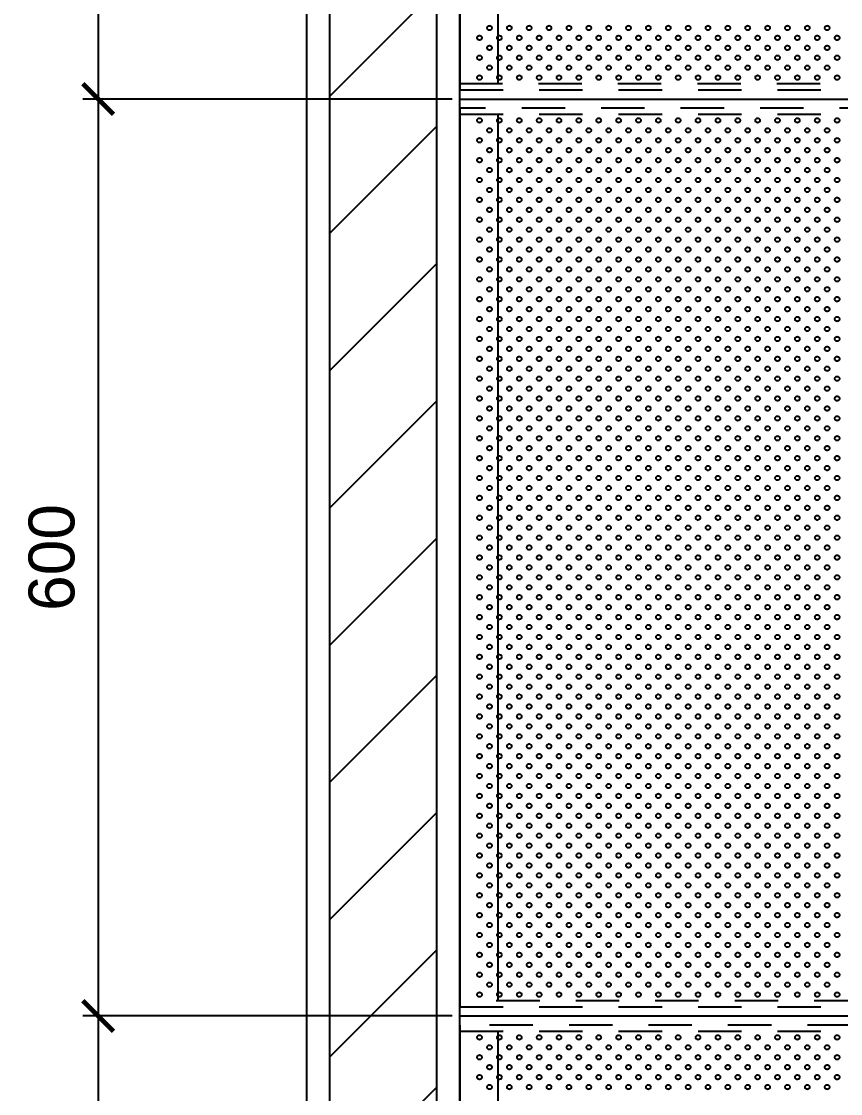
# Model space of a CAD drawing. Header units: millimetres. Extents: x 28487 to 58856, y 2691 to 22893.
# Drawn here: x 28487 to 29023, y 5399 to 6100 of the extents above; entities that cross this region are included whole.
import ezdxf
from ezdxf.xclip import XClip

# ---------------------------------------------------------------- set-up
doc = ezdxf.new("R2010")
doc.units = ezdxf.units.MM
doc.header["$XCLIPFRAME"] = 0
doc.linetypes.add('TA_HL_008.00000', pattern=[52, 28.4, -23.6])
for name, color, linetype in [('0-LOCK', 251, 'Continuous'), ('000 - EX D I M', 251, 'Continuous'), ('000 - H A T C H', 9, 'Continuous'), ('000_CLIP-IN_ACESSORIES_DEFPOINT_', 250, 'Continuous'), ('000_CLIP-IN_ACESSORIES_MAIN_COLOR_1', 3, 'Continuous'), ('000_CLIP-IN_ACESSORIES_SUB_COLOR_1', 1, 'Continuous'), ('000_CLIP-IN_ACESSORIES_WIPEOUT_', 250, 'Continuous'), ('000_CLIP-IN_PANEL_MAIN_COLOR_1', 3, 'Continuous'), ('000_CLIP-IN_PANEL_SUB_COLOR_2', 1, 'Continuous'), ('000_CLIP-IN_PANEL_WIPEOUT_', 250, 'Continuous')]:
    doc.layers.add(name, color=color, linetype=linetype)
doc.styles.add('Arial', font='arial.ttf')
doc.dimstyles.new('DIM 50 E-E', dxfattribs={"dimscale": 50, "dimtxt": 3, "dimasz": 2, "dimexe": 2, "dimexo": 2.5, "dimgap": 1.5, "dimtad": 1, "dimdec": 0, "dimzin": 0, "dimdsep": 46, "dimtxsty": 'Arial', "dimblk": 'ARCHTICK', "dimcen": 2, "dimclrd": 1, "dimclre": 1, "dimclrt": 3, "dimaunit": 1, "dimadec": 6, "dimazin": 0, "dimtfac": 1, "dimtdec": 0, "dimtix": 1, "dimtofl": 0, "dimtmove": 2, "dimatfit": 3, "dimfxl": 1, "dimtolj": 1, "dimtzin": 0, "dimlwd": -1, "dimlwe": -1, "dimarcsym": 0})

# ---------------------------------------------------------------- blocks, each defined once
blk = doc.blocks.new('C-2-PP00-AR-2350-01-B_20251110-161349_EX_PLAN_WALL')
h = blk.add_hatch()
h.set_pattern_fill('ANSI31', color=251, scale=20, style=0)
h.set_pattern_definition([(45, (344539.79, -412772.706), (-44.9012806, 44.9012806), [])])
h.paths.add_polyline_path([(14.9, -1900), (84.9, -1900), (84.9, -100), (14.9, -100)])
h.paths.add_polyline_path([(99.9, -1915), (99.9, -1985), (3099.9, -1985), (3099.9, -1915)])
h.paths.add_polyline_path([(3184.9, -100), (3114.9, -100), (3114.9, -1900), (3184.9, -1900)])
at = {"color": 2}
for p, q in [((-0.1, -1999.9), (-0.1, -0.1)), ((99.9, -1900), (99.9, -100))]:
    blk.add_line(p, q, dxfattribs=at)
at = {"color": 1}
for p, q in [((14.9, -1900), (14.9, -100)), ((84.9, -1900), (84.9, -100))]:
    blk.add_line(p, q, dxfattribs=at)
blk = doc.blocks.new('_ArchTick')
at = {"color": 0, "linetype": 'ByBlock', "const_width": 0.15}
blk.add_lwpolyline([(-0.5, -0.5), (0.5, 0.5)], dxfattribs=at)
blk = doc.blocks.new('*D78')
at = {"layer": '000 - EX D I M', "color": 1, "transparency": 16777216}
for p, q in [((94.9, -400), (-146.7, -400)), ((-136.7, -400), (-136.7, -1000)), ((94.9, -1000), (-146.7, -1000))]:
    blk.add_line(p, q, dxfattribs=at)
at = {"layer": 'Defpoints', "color": 0, "transparency": 16777216}
for p in [(99.9, -400), (-136.7, -1000), (99.9, -1000)]:
    blk.add_point(p, dxfattribs=at)
at = {"layer": '000 - EX D I M', "color": 1, "transparency": 16777216, "xscale": 20, "yscale": 20, "zscale": 20}
for p, rotation in [((-136.7, -400), 90), ((-136.7, -1000), 270)]:
    blk.add_blockref('_ArchTick', p, dxfattribs=dict(at, rotation=rotation))
at = {"layer": '000 - EX D I M', "color": 3, "transparency": 16777216, "insert": (-167.02, -700), "char_height": 30, "attachment_point": 5, "rotation": 90, "style": 'Arial'}
blk.add_mtext('\\A1;600', dxfattribs=at)
blk = doc.blocks.new('*D79')
at = {"layer": '000 - EX D I M', "color": 1, "transparency": 16777216}
for p, q in [((94.9, -1000), (-146.7, -1000)), ((-136.7, -1000), (-136.7, -1600)), ((94.9, -1600), (-146.7, -1600))]:
    blk.add_line(p, q, dxfattribs=at)
at = {"layer": 'Defpoints', "color": 0, "transparency": 16777216}
for p in [(99.9, -1000), (-136.7, -1600), (99.9, -1600)]:
    blk.add_point(p, dxfattribs=at)
at = {"layer": '000 - EX D I M', "color": 1, "transparency": 16777216, "xscale": 20, "yscale": 20, "zscale": 20}
for p, rotation in [((-136.7, -1000), 90), ((-136.7, -1600), 270)]:
    blk.add_blockref('_ArchTick', p, dxfattribs=dict(at, rotation=rotation))
at = {"layer": '000 - EX D I M', "color": 3, "transparency": 16777216, "insert": (-167.02, -1300), "char_height": 30, "attachment_point": 5, "rotation": 90, "style": 'Arial'}
blk.add_mtext('\\A1;600', dxfattribs=at)
blk = doc.blocks.new('*D80')
at = {"layer": '000 - EX D I M', "color": 1, "transparency": 16777216}
for p, q in [((94.9, -1600), (-146.7, -1600)), ((-136.7, -1600), (-136.7, -1900)), ((94.9, -1900), (-146.7, -1900))]:
    blk.add_line(p, q, dxfattribs=at)
at = {"layer": 'Defpoints', "color": 0, "transparency": 16777216}
for p in [(99.9, -1600), (-136.7, -1900), (99.9, -1900)]:
    blk.add_point(p, dxfattribs=at)
at = {"layer": '000 - EX D I M', "color": 1, "transparency": 16777216, "xscale": 20, "yscale": 20, "zscale": 20}
for p, rotation in [((-136.7, -1600), 90), ((-136.7, -1900), 270)]:
    blk.add_blockref('_ArchTick', p, dxfattribs=dict(at, rotation=rotation))
at = {"layer": '000 - EX D I M', "color": 3, "transparency": 16777216, "insert": (-167.22, -1750), "char_height": 30, "attachment_point": 5, "rotation": 90, "style": 'Arial'}
blk.add_mtext('\\A1;VARIES', dxfattribs=at)
blk = doc.blocks.new('*U157')
blk.add_wipeout([(-300, -300), (300, -300), (300, 300), (-300, 300)]).dxf.layer = '000_CLIP-IN_PANEL_WIPEOUT_'
at = {"layer": '000_CLIP-IN_ACESSORIES_SUB_COLOR_1'}
blk.add_lwpolyline([(-297, -297), (297, -297), (297, 297), (-297, 297)], close=True, dxfattribs=at)
at = {"layer": '000_CLIP-IN_PANEL_MAIN_COLOR_1'}
blk.add_lwpolyline([(-300, -300), (300, -300), (300, 300), (-300, 300)], close=True, dxfattribs=at)
blk = doc.blocks.new('TYP.CLIP-IN_20251110-163539_FOR_PPLINE_C02')
for p in [(-1500, 300), (-1500, -900)]:
    blk.add_blockref('*U157', p)
at = {"layer": '000_CLIP-IN_PANEL_SUB_COLOR_2'}
for centre in [(-1480.5, 46.5), (-1467.5, 46.5), (-1454.5, 46.5), (-1441.5, 46.5), (-1428.5, 46.5), (-1415.5, 46.5), (-1402.5, 46.5), (-1389.5, 46.5), (-1376.5, 46.5), (-1363.5, 46.5), (-1350.5, 46.5), (-1337.5, 46.5), (-1324.5, 46.5), (-1311.5, 46.5), (-1298.5, 46.5), (-1285.5, 46.5), (-1272.5, 46.5), (-1259.5, 46.5), (-1487, 40), (-1474, 40), (-1461, 40), (-1448, 40), (-1435, 40), (-1422, 40), (-1409, 40), (-1396, 40), (-1383, 40), (-1370, 40), (-1357, 40), (-1344, 40), (-1331, 40), (-1318, 40), (-1305, 40), (-1292, 40), (-1279, 40), (-1266, 40), (-1253, 40), (-1487, 27), (-1480.5, 33.5), (-1474, 27), (-1467.5, 33.5), (-1461, 27), (-1454.5, 33.5), (-1448, 27), (-1441.5, 33.5), (-1435, 27), (-1428.5, 33.5), (-1422, 27), (-1415.5, 33.5), (-1409, 27), (-1402.5, 33.5), (-1396, 27), (-1389.5, 33.5), (-1383, 27), (-1376.5, 33.5), (-1370, 27), (-1363.5, 33.5), (-1357, 27), (-1350.5, 33.5), (-1344, 27), (-1337.5, 33.5), (-1331, 27), (-1324.5, 33.5), (-1318, 27), (-1311.5, 33.5), (-1305, 27), (-1298.5, 33.5), (-1292, 27), (-1285.5, 33.5), (-1279, 27), (-1272.5, 33.5), (-1266, 27), (-1259.5, 33.5), (-1253, 27), (-1480.5, 20.5), (-1467.5, 20.5), (-1454.5, 20.5), (-1441.5, 20.5), (-1428.5, 20.5), (-1415.5, 20.5), (-1402.5, 20.5), (-1389.5, 20.5), (-1376.5, 20.5), (-1363.5, 20.5), (-1350.5, 20.5), (-1337.5, 20.5), (-1324.5, 20.5), (-1311.5, 20.5), (-1298.5, 20.5), (-1285.5, 20.5), (-1272.5, 20.5), (-1259.5, 20.5), (-1487, 14), (-1474, 14), (-1461, 14), (-1448, 14), (-1435, 14), (-1422, 14), (-1409, 14), (-1396, 14), (-1383, 14), (-1370, 14), (-1357, 14), (-1344, 14), (-1331, 14), (-1318, 14), (-1305, 14), (-1292, 14), (-1279, 14), (-1266, 14), (-1253, 14), (-1487, -614), (-1474, -614), (-1461, -614), (-1448, -614), (-1435, -614), (-1422, -614), (-1409, -614), (-1396, -614), (-1383, -614), (-1370, -614), (-1357, -614), (-1344, -614), (-1331, -614), (-1318, -614), (-1305, -614), (-1292, -614), (-1279, -614), (-1266, -614), (-1253, -614), (-1480.5, -620.5), (-1467.5, -620.5), (-1454.5, -620.5), (-1441.5, -620.5), (-1428.5, -620.5), (-1415.5, -620.5), (-1402.5, -620.5), (-1389.5, -620.5), (-1376.5, -620.5), (-1363.5, -620.5), (-1350.5, -620.5), (-1337.5, -620.5), (-1324.5, -620.5), (-1311.5, -620.5), (-1298.5, -620.5), (-1285.5, -620.5), (-1272.5, -620.5), (-1259.5, -620.5), (-1487, -627), (-1474, -627), (-1461, -627), (-1448, -627), (-1435, -627), (-1422, -627), (-1409, -627), (-1396, -627), (-1383, -627), (-1370, -627), (-1357, -627), (-1344, -627), (-1331, -627), (-1318, -627), (-1305, -627), (-1292, -627), (-1279, -627), (-1266, -627), (-1253, -627), (-1480.5, -633.5), (-1467.5, -633.5), (-1454.5, -633.5), (-1441.5, -633.5), (-1428.5, -633.5), (-1415.5, -633.5), (-1402.5, -633.5), (-1389.5, -633.5), (-1376.5, -633.5), (-1363.5, -633.5), (-1350.5, -633.5), (-1337.5, -633.5), (-1324.5, -633.5), (-1311.5, -633.5), (-1298.5, -633.5), (-1285.5, -633.5), (-1272.5, -633.5), (-1259.5, -633.5), (-1487, -640), (-1480.5, -646.5), (-1474, -640), (-1467.5, -646.5), (-1461, -640), (-1454.5, -646.5), (-1448, -640), (-1441.5, -646.5), (-1435, -640), (-1428.5, -646.5), (-1422, -640), (-1415.5, -646.5), (-1409, -640), (-1402.5, -646.5), (-1396, -640), (-1389.5, -646.5), (-1383, -640), (-1376.5, -646.5), (-1370, -640), (-1363.5, -646.5), (-1357, -640), (-1350.5, -646.5), (-1344, -640), (-1337.5, -646.5), (-1331, -640), (-1324.5, -646.5), (-1318, -640), (-1311.5, -646.5), (-1305, -640), (-1298.5, -646.5), (-1292, -640), (-1285.5, -646.5), (-1279, -640), (-1272.5, -646.5), (-1266, -640), (-1259.5, -646.5), (-1253, -640)]:
    blk.add_circle(centre, 1.5, dxfattribs=at)
blk.add_blockref('*U157', (-1500, -300))
at = {"color": 1}
blk.add_lwpolyline([(-1500, -900), (1500, -900), (1500, 900), (-1500, 900)], close=True, dxfattribs=at)
at = {"layer": '000_CLIP-IN_PANEL_SUB_COLOR_2'}
for centre in [(-1487, -14), (-1474, -14), (-1461, -14), (-1448, -14), (-1435, -14), (-1422, -14), (-1409, -14), (-1396, -14), (-1383, -14), (-1370, -14), (-1357, -14), (-1344, -14), (-1331, -14), (-1318, -14), (-1305, -14), (-1292, -14), (-1279, -14), (-1266, -14), (-1253, -14), (-1480.5, -20.5), (-1467.5, -20.5), (-1454.5, -20.5), (-1441.5, -20.5), (-1428.5, -20.5), (-1415.5, -20.5), (-1402.5, -20.5), (-1389.5, -20.5), (-1376.5, -20.5), (-1363.5, -20.5), (-1350.5, -20.5), (-1337.5, -20.5), (-1324.5, -20.5), (-1311.5, -20.5), (-1298.5, -20.5), (-1285.5, -20.5), (-1272.5, -20.5), (-1259.5, -20.5), (-1487, -27), (-1474, -27), (-1461, -27), (-1448, -27), (-1435, -27), (-1422, -27), (-1409, -27), (-1396, -27), (-1383, -27), (-1370, -27), (-1357, -27), (-1344, -27), (-1331, -27), (-1318, -27), (-1305, -27), (-1292, -27), (-1279, -27), (-1266, -27), (-1253, -27), (-1480.5, -33.5), (-1467.5, -33.5), (-1454.5, -33.5), (-1441.5, -33.5), (-1428.5, -33.5), (-1415.5, -33.5), (-1402.5, -33.5), (-1389.5, -33.5), (-1376.5, -33.5), (-1363.5, -33.5), (-1350.5, -33.5), (-1337.5, -33.5), (-1324.5, -33.5), (-1311.5, -33.5), (-1298.5, -33.5), (-1285.5, -33.5), (-1272.5, -33.5), (-1259.5, -33.5), (-1487, -40), (-1474, -40), (-1461, -40), (-1448, -40), (-1435, -40), (-1422, -40), (-1409, -40), (-1396, -40), (-1383, -40), (-1370, -40), (-1357, -40), (-1344, -40), (-1331, -40), (-1318, -40), (-1305, -40), (-1292, -40), (-1279, -40), (-1266, -40), (-1253, -40), (-1480.5, -46.5), (-1467.5, -46.5), (-1454.5, -46.5), (-1441.5, -46.5), (-1428.5, -46.5), (-1415.5, -46.5), (-1402.5, -46.5), (-1389.5, -46.5), (-1376.5, -46.5), (-1363.5, -46.5), (-1350.5, -46.5), (-1337.5, -46.5), (-1324.5, -46.5), (-1311.5, -46.5), (-1298.5, -46.5), (-1285.5, -46.5), (-1272.5, -46.5), (-1259.5, -46.5), (-1487, -53), (-1474, -53), (-1461, -53), (-1448, -53), (-1435, -53), (-1422, -53), (-1409, -53), (-1396, -53), (-1383, -53), (-1370, -53), (-1357, -53), (-1344, -53), (-1331, -53), (-1318, -53), (-1305, -53), (-1292, -53), (-1279, -53), (-1266, -53), (-1253, -53), (-1480.5, -59.5), (-1467.5, -59.5), (-1454.5, -59.5), (-1441.5, -59.5), (-1428.5, -59.5), (-1415.5, -59.5), (-1402.5, -59.5), (-1389.5, -59.5), (-1376.5, -59.5), (-1363.5, -59.5), (-1350.5, -59.5), (-1337.5, -59.5), (-1324.5, -59.5), (-1311.5, -59.5), (-1298.5, -59.5), (-1285.5, -59.5), (-1272.5, -59.5), (-1259.5, -59.5), (-1487, -66), (-1474, -66), (-1461, -66), (-1448, -66), (-1435, -66), (-1422, -66), (-1409, -66), (-1396, -66), (-1383, -66), (-1370, -66), (-1357, -66), (-1344, -66), (-1331, -66), (-1318, -66), (-1305, -66), (-1292, -66), (-1279, -66), (-1266, -66), (-1253, -66), (-1480.5, -72.5), (-1467.5, -72.5), (-1454.5, -72.5), (-1441.5, -72.5), (-1428.5, -72.5), (-1415.5, -72.5), (-1402.5, -72.5), (-1389.5, -72.5), (-1376.5, -72.5), (-1363.5, -72.5), (-1350.5, -72.5), (-1337.5, -72.5), (-1324.5, -72.5), (-1311.5, -72.5), (-1298.5, -72.5), (-1285.5, -72.5), (-1272.5, -72.5), (-1259.5, -72.5), (-1487, -79), (-1480.5, -85.5), (-1474, -79), (-1467.5, -85.5), (-1461, -79), (-1454.5, -85.5), (-1448, -79), (-1441.5, -85.5), (-1435, -79), (-1428.5, -85.5), (-1422, -79), (-1415.5, -85.5), (-1409, -79), (-1402.5, -85.5), (-1396, -79), (-1389.5, -85.5), (-1383, -79), (-1376.5, -85.5), (-1370, -79), (-1363.5, -85.5), (-1357, -79), (-1350.5, -85.5), (-1344, -79), (-1337.5, -85.5), (-1331, -79), (-1324.5, -85.5), (-1318, -79), (-1311.5, -85.5), (-1305, -79), (-1298.5, -85.5), (-1292, -79), (-1285.5, -85.5), (-1279, -79), (-1272.5, -85.5), (-1266, -79), (-1259.5, -85.5), (-1253, -79), (-1487, -92), (-1474, -92), (-1461, -92), (-1448, -92), (-1435, -92), (-1422, -92), (-1409, -92), (-1396, -92), (-1383, -92), (-1370, -92), (-1357, -92), (-1344, -92), (-1331, -92), (-1318, -92), (-1305, -92), (-1292, -92), (-1279, -92), (-1266, -92), (-1253, -92), (-1480.5, -98.5), (-1467.5, -98.5), (-1454.5, -98.5), (-1441.5, -98.5), (-1428.5, -98.5), (-1415.5, -98.5), (-1402.5, -98.5), (-1389.5, -98.5), (-1376.5, -98.5), (-1363.5, -98.5), (-1350.5, -98.5), (-1337.5, -98.5), (-1324.5, -98.5), (-1311.5, -98.5), (-1298.5, -98.5), (-1285.5, -98.5), (-1272.5, -98.5), (-1259.5, -98.5), (-1487, -105), (-1474, -105), (-1461, -105), (-1448, -105), (-1435, -105), (-1422, -105), (-1409, -105), (-1396, -105), (-1383, -105), (-1370, -105), (-1357, -105), (-1344, -105), (-1331, -105), (-1318, -105), (-1305, -105), (-1292, -105), (-1279, -105), (-1266, -105), (-1253, -105), (-1480.5, -111.5), (-1467.5, -111.5), (-1454.5, -111.5), (-1441.5, -111.5), (-1428.5, -111.5), (-1415.5, -111.5), (-1402.5, -111.5), (-1389.5, -111.5), (-1376.5, -111.5), (-1363.5, -111.5), (-1350.5, -111.5), (-1337.5, -111.5), (-1324.5, -111.5), (-1311.5, -111.5), (-1298.5, -111.5), (-1285.5, -111.5), (-1272.5, -111.5), (-1259.5, -111.5), (-1487, -118), (-1474, -118), (-1461, -118), (-1448, -118), (-1435, -118), (-1422, -118), (-1409, -118), (-1396, -118), (-1383, -118), (-1370, -118), (-1357, -118), (-1344, -118), (-1331, -118), (-1318, -118), (-1305, -118), (-1292, -118), (-1279, -118), (-1266, -118), (-1253, -118), (-1480.5, -124.5), (-1467.5, -124.5), (-1454.5, -124.5), (-1441.5, -124.5), (-1428.5, -124.5), (-1415.5, -124.5), (-1402.5, -124.5), (-1389.5, -124.5), (-1376.5, -124.5), (-1363.5, -124.5), (-1350.5, -124.5), (-1337.5, -124.5), (-1324.5, -124.5), (-1311.5, -124.5), (-1298.5, -124.5), (-1285.5, -124.5), (-1272.5, -124.5), (-1259.5, -124.5), (-1487, -131), (-1474, -131), (-1461, -131), (-1448, -131), (-1435, -131), (-1422, -131), (-1409, -131), (-1396, -131), (-1383, -131), (-1370, -131), (-1357, -131), (-1344, -131), (-1331, -131), (-1318, -131), (-1305, -131), (-1292, -131), (-1279, -131), (-1266, -131), (-1253, -131), (-1480.5, -137.5), (-1467.5, -137.5), (-1454.5, -137.5), (-1441.5, -137.5), (-1428.5, -137.5), (-1415.5, -137.5), (-1402.5, -137.5), (-1389.5, -137.5), (-1376.5, -137.5), (-1363.5, -137.5), (-1350.5, -137.5), (-1337.5, -137.5), (-1324.5, -137.5), (-1311.5, -137.5), (-1298.5, -137.5), (-1285.5, -137.5), (-1272.5, -137.5), (-1259.5, -137.5), (-1487, -144), (-1474, -144), (-1461, -144), (-1448, -144), (-1435, -144), (-1422, -144), (-1409, -144), (-1396, -144), (-1383, -144), (-1370, -144), (-1357, -144), (-1344, -144), (-1331, -144), (-1318, -144), (-1305, -144), (-1292, -144), (-1279, -144), (-1266, -144), (-1253, -144), (-1480.5, -150.5), (-1467.5, -150.5), (-1454.5, -150.5), (-1441.5, -150.5), (-1428.5, -150.5), (-1415.5, -150.5), (-1402.5, -150.5), (-1389.5, -150.5), (-1376.5, -150.5), (-1363.5, -150.5), (-1350.5, -150.5), (-1337.5, -150.5), (-1324.5, -150.5), (-1311.5, -150.5), (-1298.5, -150.5), (-1285.5, -150.5), (-1272.5, -150.5), (-1259.5, -150.5), (-1487, -157), (-1474, -157), (-1461, -157), (-1448, -157), (-1435, -157), (-1422, -157), (-1409, -157), (-1396, -157), (-1383, -157), (-1370, -157), (-1357, -157), (-1344, -157), (-1331, -157), (-1318, -157), (-1305, -157), (-1292, -157), (-1279, -157), (-1266, -157), (-1253, -157), (-1480.5, -163.5), (-1467.5, -163.5), (-1454.5, -163.5), (-1441.5, -163.5), (-1428.5, -163.5), (-1415.5, -163.5), (-1402.5, -163.5), (-1389.5, -163.5), (-1376.5, -163.5), (-1363.5, -163.5), (-1350.5, -163.5), (-1337.5, -163.5), (-1324.5, -163.5), (-1311.5, -163.5), (-1298.5, -163.5), (-1285.5, -163.5), (-1272.5, -163.5), (-1259.5, -163.5), (-1487, -170), (-1480.5, -176.5), (-1474, -170), (-1467.5, -176.5), (-1461, -170), (-1454.5, -176.5), (-1448, -170), (-1441.5, -176.5), (-1435, -170), (-1428.5, -176.5), (-1422, -170), (-1415.5, -176.5), (-1409, -170), (-1402.5, -176.5), (-1396, -170), (-1389.5, -176.5), (-1383, -170), (-1376.5, -176.5), (-1370, -170), (-1363.5, -176.5), (-1357, -170), (-1350.5, -176.5), (-1344, -170), (-1337.5, -176.5), (-1331, -170), (-1324.5, -176.5), (-1318, -170), (-1311.5, -176.5), (-1305, -170), (-1298.5, -176.5), (-1292, -170), (-1285.5, -176.5), (-1279, -170), (-1272.5, -176.5), (-1266, -170), (-1259.5, -176.5), (-1253, -170), (-1487, -183), (-1474, -183), (-1461, -183), (-1448, -183), (-1435, -183), (-1422, -183), (-1409, -183), (-1396, -183), (-1383, -183), (-1370, -183), (-1357, -183), (-1344, -183), (-1331, -183), (-1318, -183), (-1305, -183), (-1292, -183), (-1279, -183), (-1266, -183), (-1253, -183), (-1480.5, -189.5), (-1467.5, -189.5), (-1454.5, -189.5), (-1441.5, -189.5), (-1428.5, -189.5), (-1415.5, -189.5), (-1402.5, -189.5), (-1389.5, -189.5), (-1376.5, -189.5), (-1363.5, -189.5), (-1350.5, -189.5), (-1337.5, -189.5), (-1324.5, -189.5), (-1311.5, -189.5), (-1298.5, -189.5), (-1285.5, -189.5), (-1272.5, -189.5), (-1259.5, -189.5), (-1487, -196), (-1474, -196), (-1461, -196), (-1448, -196), (-1435, -196), (-1422, -196), (-1409, -196), (-1396, -196), (-1383, -196), (-1370, -196), (-1357, -196), (-1344, -196), (-1331, -196), (-1318, -196), (-1305, -196), (-1292, -196), (-1279, -196), (-1266, -196), (-1253, -196), (-1480.5, -202.5), (-1467.5, -202.5), (-1454.5, -202.5), (-1441.5, -202.5), (-1428.5, -202.5), (-1415.5, -202.5), (-1402.5, -202.5), (-1389.5, -202.5), (-1376.5, -202.5), (-1363.5, -202.5), (-1350.5, -202.5), (-1337.5, -202.5), (-1324.5, -202.5), (-1311.5, -202.5), (-1298.5, -202.5), (-1285.5, -202.5), (-1272.5, -202.5), (-1259.5, -202.5), (-1487, -209), (-1474, -209), (-1461, -209), (-1448, -209), (-1435, -209), (-1422, -209), (-1409, -209), (-1396, -209), (-1383, -209), (-1370, -209), (-1357, -209), (-1344, -209), (-1331, -209), (-1318, -209), (-1305, -209), (-1292, -209), (-1279, -209), (-1266, -209), (-1253, -209), (-1480.5, -215.5), (-1467.5, -215.5), (-1454.5, -215.5), (-1441.5, -215.5), (-1428.5, -215.5), (-1415.5, -215.5), (-1402.5, -215.5), (-1389.5, -215.5), (-1376.5, -215.5), (-1363.5, -215.5), (-1350.5, -215.5), (-1337.5, -215.5), (-1324.5, -215.5), (-1311.5, -215.5), (-1298.5, -215.5), (-1285.5, -215.5), (-1272.5, -215.5), (-1259.5, -215.5), (-1487, -222), (-1474, -222), (-1461, -222), (-1448, -222), (-1435, -222), (-1422, -222), (-1409, -222), (-1396, -222), (-1383, -222), (-1370, -222), (-1357, -222), (-1344, -222), (-1331, -222), (-1318, -222), (-1305, -222), (-1292, -222), (-1279, -222), (-1266, -222), (-1253, -222), (-1480.5, -228.5), (-1467.5, -228.5), (-1454.5, -228.5), (-1441.5, -228.5), (-1428.5, -228.5), (-1415.5, -228.5), (-1402.5, -228.5), (-1389.5, -228.5), (-1376.5, -228.5), (-1363.5, -228.5), (-1350.5, -228.5), (-1337.5, -228.5), (-1324.5, -228.5), (-1311.5, -228.5), (-1298.5, -228.5), (-1285.5, -228.5), (-1272.5, -228.5), (-1259.5, -228.5), (-1487, -235), (-1474, -235), (-1461, -235), (-1448, -235), (-1435, -235), (-1422, -235), (-1409, -235), (-1396, -235), (-1383, -235), (-1370, -235), (-1357, -235), (-1344, -235), (-1331, -235), (-1318, -235), (-1305, -235), (-1292, -235), (-1279, -235), (-1266, -235), (-1253, -235), (-1480.5, -241.5), (-1467.5, -241.5), (-1454.5, -241.5), (-1441.5, -241.5), (-1428.5, -241.5), (-1415.5, -241.5), (-1402.5, -241.5), (-1389.5, -241.5), (-1376.5, -241.5), (-1363.5, -241.5), (-1350.5, -241.5), (-1337.5, -241.5), (-1324.5, -241.5), (-1311.5, -241.5), (-1298.5, -241.5), (-1285.5, -241.5), (-1272.5, -241.5), (-1259.5, -241.5), (-1487, -248), (-1474, -248), (-1461, -248), (-1448, -248), (-1435, -248), (-1422, -248), (-1409, -248), (-1396, -248), (-1383, -248), (-1370, -248), (-1357, -248), (-1344, -248), (-1331, -248), (-1318, -248), (-1305, -248), (-1292, -248), (-1279, -248), (-1266, -248), (-1253, -248), (-1487, -261), (-1480.5, -254.5), (-1474, -261), (-1467.5, -254.5), (-1461, -261), (-1454.5, -254.5), (-1448, -261), (-1441.5, -254.5), (-1435, -261), (-1428.5, -254.5), (-1422, -261), (-1415.5, -254.5), (-1409, -261), (-1402.5, -254.5), (-1396, -261), (-1389.5, -254.5), (-1383, -261), (-1376.5, -254.5), (-1370, -261), (-1363.5, -254.5), (-1357, -261), (-1350.5, -254.5), (-1344, -261), (-1337.5, -254.5), (-1331, -261), (-1324.5, -254.5), (-1318, -261), (-1311.5, -254.5), (-1305, -261), (-1298.5, -254.5), (-1292, -261), (-1285.5, -254.5), (-1279, -261), (-1272.5, -254.5), (-1266, -261), (-1259.5, -254.5), (-1253, -261), (-1480.5, -267.5), (-1467.5, -267.5), (-1454.5, -267.5), (-1441.5, -267.5), (-1428.5, -267.5), (-1415.5, -267.5), (-1402.5, -267.5), (-1389.5, -267.5), (-1376.5, -267.5), (-1363.5, -267.5), (-1350.5, -267.5), (-1337.5, -267.5), (-1324.5, -267.5), (-1311.5, -267.5), (-1298.5, -267.5), (-1285.5, -267.5), (-1272.5, -267.5), (-1259.5, -267.5), (-1487, -274), (-1474, -274), (-1461, -274), (-1448, -274), (-1435, -274), (-1422, -274), (-1409, -274), (-1396, -274), (-1383, -274), (-1370, -274), (-1357, -274), (-1344, -274), (-1331, -274), (-1318, -274), (-1305, -274), (-1292, -274), (-1279, -274), (-1266, -274), (-1253, -274), (-1480.5, -280.5), (-1467.5, -280.5), (-1454.5, -280.5), (-1441.5, -280.5), (-1428.5, -280.5), (-1415.5, -280.5), (-1402.5, -280.5), (-1389.5, -280.5), (-1376.5, -280.5), (-1363.5, -280.5), (-1350.5, -280.5), (-1337.5, -280.5), (-1324.5, -280.5), (-1311.5, -280.5), (-1298.5, -280.5), (-1285.5, -280.5), (-1272.5, -280.5), (-1259.5, -280.5), (-1487, -287), (-1474, -287), (-1461, -287), (-1448, -287), (-1435, -287), (-1422, -287), (-1409, -287), (-1396, -287), (-1383, -287), (-1370, -287), (-1357, -287), (-1344, -287), (-1331, -287), (-1318, -287), (-1305, -287), (-1292, -287), (-1279, -287), (-1266, -287), (-1253, -287), (-1480.5, -293.5), (-1467.5, -293.5), (-1454.5, -293.5), (-1441.5, -293.5), (-1428.5, -293.5), (-1415.5, -293.5), (-1402.5, -293.5), (-1389.5, -293.5), (-1376.5, -293.5), (-1363.5, -293.5), (-1350.5, -293.5), (-1337.5, -293.5), (-1324.5, -293.5), (-1311.5, -293.5), (-1298.5, -293.5), (-1285.5, -293.5), (-1272.5, -293.5), (-1259.5, -293.5), (-1487, -300), (-1474, -300), (-1461, -300), (-1448, -300), (-1435, -300), (-1422, -300), (-1409, -300), (-1396, -300), (-1383, -300), (-1370, -300), (-1357, -300), (-1344, -300), (-1331, -300), (-1318, -300), (-1305, -300), (-1292, -300), (-1279, -300), (-1266, -300), (-1253, -300), (-1480.5, -306.5), (-1467.5, -306.5), (-1454.5, -306.5), (-1441.5, -306.5), (-1428.5, -306.5), (-1415.5, -306.5), (-1402.5, -306.5), (-1389.5, -306.5), (-1376.5, -306.5), (-1363.5, -306.5), (-1350.5, -306.5), (-1337.5, -306.5), (-1324.5, -306.5), (-1311.5, -306.5), (-1298.5, -306.5), (-1285.5, -306.5), (-1272.5, -306.5), (-1259.5, -306.5), (-1487, -313), (-1474, -313), (-1461, -313), (-1448, -313), (-1435, -313), (-1422, -313), (-1409, -313), (-1396, -313), (-1383, -313), (-1370, -313), (-1357, -313), (-1344, -313), (-1331, -313), (-1318, -313), (-1305, -313), (-1292, -313), (-1279, -313), (-1266, -313), (-1253, -313), (-1480.5, -319.5), (-1467.5, -319.5), (-1454.5, -319.5), (-1441.5, -319.5), (-1428.5, -319.5), (-1415.5, -319.5), (-1402.5, -319.5), (-1389.5, -319.5), (-1376.5, -319.5), (-1363.5, -319.5), (-1350.5, -319.5), (-1337.5, -319.5), (-1324.5, -319.5), (-1311.5, -319.5), (-1298.5, -319.5), (-1285.5, -319.5), (-1272.5, -319.5), (-1259.5, -319.5), (-1487, -326), (-1474, -326), (-1461, -326), (-1448, -326), (-1435, -326), (-1422, -326), (-1409, -326), (-1396, -326), (-1383, -326), (-1370, -326), (-1357, -326), (-1344, -326), (-1331, -326), (-1318, -326), (-1305, -326), (-1292, -326), (-1279, -326), (-1266, -326), (-1253, -326), (-1480.5, -332.5), (-1467.5, -332.5), (-1454.5, -332.5), (-1441.5, -332.5), (-1428.5, -332.5), (-1415.5, -332.5), (-1402.5, -332.5), (-1389.5, -332.5), (-1376.5, -332.5), (-1363.5, -332.5), (-1350.5, -332.5), (-1337.5, -332.5), (-1324.5, -332.5), (-1311.5, -332.5), (-1298.5, -332.5), (-1285.5, -332.5), (-1272.5, -332.5), (-1259.5, -332.5), (-1487, -339), (-1474, -339), (-1461, -339), (-1448, -339), (-1435, -339), (-1422, -339), (-1409, -339), (-1396, -339), (-1383, -339), (-1370, -339), (-1357, -339), (-1344, -339), (-1331, -339), (-1318, -339), (-1305, -339), (-1292, -339), (-1279, -339), (-1266, -339), (-1253, -339), (-1487, -352), (-1480.5, -345.5), (-1474, -352), (-1467.5, -345.5), (-1461, -352), (-1454.5, -345.5), (-1448, -352), (-1441.5, -345.5), (-1435, -352), (-1428.5, -345.5), (-1422, -352), (-1415.5, -345.5), (-1409, -352), (-1402.5, -345.5), (-1396, -352), (-1389.5, -345.5), (-1383, -352), (-1376.5, -345.5), (-1370, -352), (-1363.5, -345.5), (-1357, -352), (-1350.5, -345.5), (-1344, -352), (-1337.5, -345.5), (-1331, -352), (-1324.5, -345.5), (-1318, -352), (-1311.5, -345.5), (-1305, -352), (-1298.5, -345.5), (-1292, -352), (-1285.5, -345.5), (-1279, -352), (-1272.5, -345.5), (-1266, -352), (-1259.5, -345.5), (-1253, -352), (-1480.5, -358.5), (-1467.5, -358.5), (-1454.5, -358.5), (-1441.5, -358.5), (-1428.5, -358.5), (-1415.5, -358.5), (-1402.5, -358.5), (-1389.5, -358.5), (-1376.5, -358.5), (-1363.5, -358.5), (-1350.5, -358.5), (-1337.5, -358.5), (-1324.5, -358.5), (-1311.5, -358.5), (-1298.5, -358.5), (-1285.5, -358.5), (-1272.5, -358.5), (-1259.5, -358.5), (-1487, -365), (-1474, -365), (-1461, -365), (-1448, -365), (-1435, -365), (-1422, -365), (-1409, -365), (-1396, -365), (-1383, -365), (-1370, -365), (-1357, -365), (-1344, -365), (-1331, -365), (-1318, -365), (-1305, -365), (-1292, -365), (-1279, -365), (-1266, -365), (-1253, -365), (-1480.5, -371.5), (-1467.5, -371.5), (-1454.5, -371.5), (-1441.5, -371.5), (-1428.5, -371.5), (-1415.5, -371.5), (-1402.5, -371.5), (-1389.5, -371.5), (-1376.5, -371.5), (-1363.5, -371.5), (-1350.5, -371.5), (-1337.5, -371.5), (-1324.5, -371.5), (-1311.5, -371.5), (-1298.5, -371.5), (-1285.5, -371.5), (-1272.5, -371.5), (-1259.5, -371.5), (-1487, -378), (-1474, -378), (-1461, -378), (-1448, -378), (-1435, -378), (-1422, -378), (-1409, -378), (-1396, -378), (-1383, -378), (-1370, -378), (-1357, -378), (-1344, -378), (-1331, -378), (-1318, -378), (-1305, -378), (-1292, -378), (-1279, -378), (-1266, -378), (-1253, -378), (-1480.5, -384.5), (-1467.5, -384.5), (-1454.5, -384.5), (-1441.5, -384.5), (-1428.5, -384.5), (-1415.5, -384.5), (-1402.5, -384.5), (-1389.5, -384.5), (-1376.5, -384.5), (-1363.5, -384.5), (-1350.5, -384.5), (-1337.5, -384.5), (-1324.5, -384.5), (-1311.5, -384.5), (-1298.5, -384.5), (-1285.5, -384.5), (-1272.5, -384.5), (-1259.5, -384.5), (-1487, -391), (-1474, -391), (-1461, -391), (-1448, -391), (-1435, -391), (-1422, -391), (-1409, -391), (-1396, -391), (-1383, -391), (-1370, -391), (-1357, -391), (-1344, -391), (-1331, -391), (-1318, -391), (-1305, -391), (-1292, -391), (-1279, -391), (-1266, -391), (-1253, -391), (-1480.5, -397.5), (-1467.5, -397.5), (-1454.5, -397.5), (-1441.5, -397.5), (-1428.5, -397.5), (-1415.5, -397.5), (-1402.5, -397.5), (-1389.5, -397.5), (-1376.5, -397.5), (-1363.5, -397.5), (-1350.5, -397.5), (-1337.5, -397.5), (-1324.5, -397.5), (-1311.5, -397.5), (-1298.5, -397.5), (-1285.5, -397.5), (-1272.5, -397.5), (-1259.5, -397.5), (-1487, -404), (-1474, -404), (-1461, -404), (-1448, -404), (-1435, -404), (-1422, -404), (-1409, -404), (-1396, -404), (-1383, -404), (-1370, -404), (-1357, -404), (-1344, -404), (-1331, -404), (-1318, -404), (-1305, -404), (-1292, -404), (-1279, -404), (-1266, -404), (-1253, -404), (-1480.5, -410.5), (-1467.5, -410.5), (-1454.5, -410.5), (-1441.5, -410.5), (-1428.5, -410.5), (-1415.5, -410.5), (-1402.5, -410.5), (-1389.5, -410.5), (-1376.5, -410.5), (-1363.5, -410.5), (-1350.5, -410.5), (-1337.5, -410.5), (-1324.5, -410.5), (-1311.5, -410.5), (-1298.5, -410.5), (-1285.5, -410.5), (-1272.5, -410.5), (-1259.5, -410.5), (-1487, -417), (-1474, -417), (-1461, -417), (-1448, -417), (-1435, -417), (-1422, -417), (-1409, -417), (-1396, -417), (-1383, -417), (-1370, -417), (-1357, -417), (-1344, -417), (-1331, -417), (-1318, -417), (-1305, -417), (-1292, -417), (-1279, -417), (-1266, -417), (-1253, -417), (-1480.5, -423.5), (-1467.5, -423.5), (-1454.5, -423.5), (-1441.5, -423.5), (-1428.5, -423.5), (-1415.5, -423.5), (-1402.5, -423.5), (-1389.5, -423.5), (-1376.5, -423.5), (-1363.5, -423.5), (-1350.5, -423.5), (-1337.5, -423.5), (-1324.5, -423.5), (-1311.5, -423.5), (-1298.5, -423.5), (-1285.5, -423.5), (-1272.5, -423.5), (-1259.5, -423.5), (-1487, -430), (-1474, -430), (-1461, -430), (-1448, -430), (-1435, -430), (-1422, -430), (-1409, -430), (-1396, -430), (-1383, -430), (-1370, -430), (-1357, -430), (-1344, -430), (-1331, -430), (-1318, -430), (-1305, -430), (-1292, -430), (-1279, -430), (-1266, -430), (-1253, -430), (-1487, -443), (-1480.5, -436.5), (-1474, -443), (-1467.5, -436.5), (-1461, -443), (-1454.5, -436.5), (-1448, -443), (-1441.5, -436.5), (-1435, -443), (-1428.5, -436.5), (-1422, -443), (-1415.5, -436.5), (-1409, -443), (-1402.5, -436.5), (-1396, -443), (-1389.5, -436.5), (-1383, -443), (-1376.5, -436.5), (-1370, -443), (-1363.5, -436.5), (-1357, -443), (-1350.5, -436.5), (-1344, -443), (-1337.5, -436.5), (-1331, -443), (-1324.5, -436.5), (-1318, -443), (-1311.5, -436.5), (-1305, -443), (-1298.5, -436.5), (-1292, -443), (-1285.5, -436.5), (-1279, -443), (-1272.5, -436.5), (-1266, -443), (-1259.5, -436.5), (-1253, -443), (-1480.5, -449.5), (-1467.5, -449.5), (-1454.5, -449.5), (-1441.5, -449.5), (-1428.5, -449.5), (-1415.5, -449.5), (-1402.5, -449.5), (-1389.5, -449.5), (-1376.5, -449.5), (-1363.5, -449.5), (-1350.5, -449.5), (-1337.5, -449.5), (-1324.5, -449.5), (-1311.5, -449.5), (-1298.5, -449.5), (-1285.5, -449.5), (-1272.5, -449.5), (-1259.5, -449.5), (-1487, -456), (-1474, -456), (-1461, -456), (-1448, -456), (-1435, -456), (-1422, -456), (-1409, -456), (-1396, -456), (-1383, -456), (-1370, -456), (-1357, -456), (-1344, -456), (-1331, -456), (-1318, -456), (-1305, -456), (-1292, -456), (-1279, -456), (-1266, -456), (-1253, -456), (-1480.5, -462.5), (-1467.5, -462.5), (-1454.5, -462.5), (-1441.5, -462.5), (-1428.5, -462.5), (-1415.5, -462.5), (-1402.5, -462.5), (-1389.5, -462.5), (-1376.5, -462.5), (-1363.5, -462.5), (-1350.5, -462.5), (-1337.5, -462.5), (-1324.5, -462.5), (-1311.5, -462.5), (-1298.5, -462.5), (-1285.5, -462.5), (-1272.5, -462.5), (-1259.5, -462.5), (-1487, -469), (-1474, -469), (-1461, -469), (-1448, -469), (-1435, -469), (-1422, -469), (-1409, -469), (-1396, -469), (-1383, -469), (-1370, -469), (-1357, -469), (-1344, -469), (-1331, -469), (-1318, -469), (-1305, -469), (-1292, -469), (-1279, -469), (-1266, -469), (-1253, -469), (-1480.5, -475.5), (-1467.5, -475.5), (-1454.5, -475.5), (-1441.5, -475.5), (-1428.5, -475.5), (-1415.5, -475.5), (-1402.5, -475.5), (-1389.5, -475.5), (-1376.5, -475.5), (-1363.5, -475.5), (-1350.5, -475.5), (-1337.5, -475.5), (-1324.5, -475.5), (-1311.5, -475.5), (-1298.5, -475.5), (-1285.5, -475.5), (-1272.5, -475.5), (-1259.5, -475.5), (-1487, -482), (-1474, -482), (-1461, -482), (-1448, -482), (-1435, -482), (-1422, -482), (-1409, -482), (-1396, -482), (-1383, -482), (-1370, -482), (-1357, -482), (-1344, -482), (-1331, -482), (-1318, -482), (-1305, -482), (-1292, -482), (-1279, -482), (-1266, -482), (-1253, -482), (-1480.5, -488.5), (-1467.5, -488.5), (-1454.5, -488.5), (-1441.5, -488.5), (-1428.5, -488.5), (-1415.5, -488.5), (-1402.5, -488.5), (-1389.5, -488.5), (-1376.5, -488.5), (-1363.5, -488.5), (-1350.5, -488.5), (-1337.5, -488.5), (-1324.5, -488.5), (-1311.5, -488.5), (-1298.5, -488.5), (-1285.5, -488.5), (-1272.5, -488.5), (-1259.5, -488.5), (-1487, -495), (-1474, -495), (-1461, -495), (-1448, -495), (-1435, -495), (-1422, -495), (-1409, -495), (-1396, -495), (-1383, -495), (-1370, -495), (-1357, -495), (-1344, -495), (-1331, -495), (-1318, -495), (-1305, -495), (-1292, -495), (-1279, -495), (-1266, -495), (-1253, -495), (-1480.5, -501.5), (-1467.5, -501.5), (-1454.5, -501.5), (-1441.5, -501.5), (-1428.5, -501.5), (-1415.5, -501.5), (-1402.5, -501.5), (-1389.5, -501.5), (-1376.5, -501.5), (-1363.5, -501.5), (-1350.5, -501.5), (-1337.5, -501.5), (-1324.5, -501.5), (-1311.5, -501.5), (-1298.5, -501.5), (-1285.5, -501.5), (-1272.5, -501.5), (-1259.5, -501.5), (-1487, -508), (-1474, -508), (-1461, -508), (-1448, -508), (-1435, -508), (-1422, -508), (-1409, -508), (-1396, -508), (-1383, -508), (-1370, -508), (-1357, -508), (-1344, -508), (-1331, -508), (-1318, -508), (-1305, -508), (-1292, -508), (-1279, -508), (-1266, -508), (-1253, -508), (-1480.5, -514.5), (-1467.5, -514.5), (-1454.5, -514.5), (-1441.5, -514.5), (-1428.5, -514.5), (-1415.5, -514.5), (-1402.5, -514.5), (-1389.5, -514.5), (-1376.5, -514.5), (-1363.5, -514.5), (-1350.5, -514.5), (-1337.5, -514.5), (-1324.5, -514.5), (-1311.5, -514.5), (-1298.5, -514.5), (-1285.5, -514.5), (-1272.5, -514.5), (-1259.5, -514.5), (-1487, -521), (-1480.5, -527.5), (-1474, -521), (-1467.5, -527.5), (-1461, -521), (-1454.5, -527.5), (-1448, -521), (-1441.5, -527.5), (-1435, -521), (-1428.5, -527.5), (-1422, -521), (-1415.5, -527.5), (-1409, -521), (-1402.5, -527.5), (-1396, -521), (-1389.5, -527.5), (-1383, -521), (-1376.5, -527.5), (-1370, -521), (-1363.5, -527.5), (-1357, -521), (-1350.5, -527.5), (-1344, -521), (-1337.5, -527.5), (-1331, -521), (-1324.5, -527.5), (-1318, -521), (-1311.5, -527.5), (-1305, -521), (-1298.5, -527.5), (-1292, -521), (-1285.5, -527.5), (-1279, -521), (-1272.5, -527.5), (-1266, -521), (-1259.5, -527.5), (-1253, -521), (-1487, -534), (-1474, -534), (-1461, -534), (-1448, -534), (-1435, -534), (-1422, -534), (-1409, -534), (-1396, -534), (-1383, -534), (-1370, -534), (-1357, -534), (-1344, -534), (-1331, -534), (-1318, -534), (-1305, -534), (-1292, -534), (-1279, -534), (-1266, -534), (-1253, -534), (-1480.5, -540.5), (-1467.5, -540.5), (-1454.5, -540.5), (-1441.5, -540.5), (-1428.5, -540.5), (-1415.5, -540.5), (-1402.5, -540.5), (-1389.5, -540.5), (-1376.5, -540.5), (-1363.5, -540.5), (-1350.5, -540.5), (-1337.5, -540.5), (-1324.5, -540.5), (-1311.5, -540.5), (-1298.5, -540.5), (-1285.5, -540.5), (-1272.5, -540.5), (-1259.5, -540.5), (-1487, -547), (-1474, -547), (-1461, -547), (-1448, -547), (-1435, -547), (-1422, -547), (-1409, -547), (-1396, -547), (-1383, -547), (-1370, -547), (-1357, -547), (-1344, -547), (-1331, -547), (-1318, -547), (-1305, -547), (-1292, -547), (-1279, -547), (-1266, -547), (-1253, -547), (-1480.5, -553.5), (-1467.5, -553.5), (-1454.5, -553.5), (-1441.5, -553.5), (-1428.5, -553.5), (-1415.5, -553.5), (-1402.5, -553.5), (-1389.5, -553.5), (-1376.5, -553.5), (-1363.5, -553.5), (-1350.5, -553.5), (-1337.5, -553.5), (-1324.5, -553.5), (-1311.5, -553.5), (-1298.5, -553.5), (-1285.5, -553.5), (-1272.5, -553.5), (-1259.5, -553.5), (-1487, -560), (-1474, -560), (-1461, -560), (-1448, -560), (-1435, -560), (-1422, -560), (-1409, -560), (-1396, -560), (-1383, -560), (-1370, -560), (-1357, -560), (-1344, -560), (-1331, -560), (-1318, -560), (-1305, -560), (-1292, -560), (-1279, -560), (-1266, -560), (-1253, -560), (-1480.5, -566.5), (-1467.5, -566.5), (-1454.5, -566.5), (-1441.5, -566.5), (-1428.5, -566.5), (-1415.5, -566.5), (-1402.5, -566.5), (-1389.5, -566.5), (-1376.5, -566.5), (-1363.5, -566.5), (-1350.5, -566.5), (-1337.5, -566.5), (-1324.5, -566.5), (-1311.5, -566.5), (-1298.5, -566.5), (-1285.5, -566.5), (-1272.5, -566.5), (-1259.5, -566.5), (-1487, -573), (-1474, -573), (-1461, -573), (-1448, -573), (-1435, -573), (-1422, -573), (-1409, -573), (-1396, -573), (-1383, -573), (-1370, -573), (-1357, -573), (-1344, -573), (-1331, -573), (-1318, -573), (-1305, -573), (-1292, -573), (-1279, -573), (-1266, -573), (-1253, -573), (-1480.5, -579.5), (-1467.5, -579.5), (-1454.5, -579.5), (-1441.5, -579.5), (-1428.5, -579.5), (-1415.5, -579.5), (-1402.5, -579.5), (-1389.5, -579.5), (-1376.5, -579.5), (-1363.5, -579.5), (-1350.5, -579.5), (-1337.5, -579.5), (-1324.5, -579.5), (-1311.5, -579.5), (-1298.5, -579.5), (-1285.5, -579.5), (-1272.5, -579.5), (-1259.5, -579.5), (-1487, -586), (-1474, -586), (-1461, -586), (-1448, -586), (-1435, -586), (-1422, -586), (-1409, -586), (-1396, -586), (-1383, -586), (-1370, -586), (-1357, -586), (-1344, -586), (-1331, -586), (-1318, -586), (-1305, -586), (-1292, -586), (-1279, -586), (-1266, -586), (-1253, -586)]:
    blk.add_circle(centre, 1.5, dxfattribs=at)
blk = doc.blocks.new('*U165')
blk.add_wipeout([(0, 0), (25.15, 25.15), (25.15, 1774.85), (0, 1800)])
at = {"layer": '000 - H A T C H'}
h = blk.add_hatch(dxfattribs=at)
h.set_pattern_fill('DOTS', color=8)
h.set_pattern_definition([(0, (-2e-12, 1710), (0.79375, 1.5875), [0, -1.5875])])
h.paths.add_polyline_path([(0, 0), (25.15, 25.15), (25.15, 1774.85), (0, 1800)])
at = {"layer": '000_CLIP-IN_ACESSORIES_SUB_COLOR_1'}
blk.add_lwpolyline([(0, 0), (25.15, 25.15), (25.15, 1774.85), (0, 1800)], close=True, dxfattribs=at)
blk = doc.blocks.new('*U121')
blk.add_wipeout([(0, 10), (0, -10), (3000, -10), (3000, 10)]).dxf.layer = '000_CLIP-IN_ACESSORIES_WIPEOUT_'
at = {"layer": '000_CLIP-IN_ACESSORIES_SUB_COLOR_1', "linetype": 'ByBlock'}
blk.add_lwpolyline([(0, 10), (0, -10), (3000, -10), (3000, 10)], close=True, dxfattribs=at)
blk.add_wipeout([(3000, 6), (3000, -6), (0, -6), (0, 6)]).dxf.layer = '000_CLIP-IN_ACESSORIES_WIPEOUT_'
at = {"layer": '000_CLIP-IN_ACESSORIES_DEFPOINT_'}
blk.add_line((0, 0), (3000, 0), dxfattribs=at)
at = {"layer": '000_CLIP-IN_ACESSORIES_MAIN_COLOR_1', "linetype": 'ByBlock'}
blk.add_lwpolyline([(3000, 6), (3000, -6), (0, -6), (0, 6)], close=True, dxfattribs=at)
blk = doc.blocks.new('TYP.CLIP-IN_20251110-164052_FRAMING_SET')
at = {"linetype": 'ByBlock'}
for p in [(0, -900), (0, -1500)]:
    blk.add_blockref('*U121', p, dxfattribs=at)
blk = doc.blocks.new('C-2-PP00-AR-2350-01-B_20251110-161513_EX_DIM')
at = {"layer": '000 - EX D I M'}
for base, p1, p2, picture, middle in [((-136.7, -1000), (99.9, -400), (99.9, -1000), '*D78', (-167.02, -700)), ((-136.7, -1600), (99.9, -1000), (99.9, -1600), '*D79', (-167.02, -1300))]:
    dim = blk.add_linear_dim(base=base, p1=p1, p2=p2, angle=90, dimstyle='DIM 50 E-E', override={"dimscale": 10, "dimexe": 1, "dimexo": 0.5}, dxfattribs=at)
    dim.commit()
    dim.dimension.update_dxf_attribs({"geometry": picture, "text_midpoint": middle})
dim = blk.add_linear_dim(base=(-136.7, -1900), p1=(99.9, -1600), p2=(99.9, -1900), angle=90, text='VARIES', dimstyle='DIM 50 E-E', override={"dimscale": 10, "dimexe": 1, "dimexo": 0.5}, dxfattribs=at)
dim.commit()
dim.dimension.update_dxf_attribs({"geometry": '*D80', "text_midpoint": (-167.22, -1750)})

msp = doc.modelspace()

# ---------------------------------------------------------------- linework, layer by layer
at = {"color": 1}
for points in [[(28774.19, 5149.51), (31774.19, 5149.51), (31774.19, 6949.51), (28774.19, 6949.51)], [(31774.19, 6949.51), (28774.19, 6949.51), (28774.19, 5149.51), (31774.19, 5149.51)]]:
    msp.add_lwpolyline(points, close=True, dxfattribs=at)
at = {"layer": '0-LOCK', "color": 1}
msp.add_lwpolyline([(31774.19, 6949.51), (28774.19, 6949.51), (28774.19, 5149.51), (31774.19, 5149.51), (31774.19, 6949.51)], close=True, dxfattribs=at)

# ---------------------------------------------------------------- block references
msp.add_blockref('C-2-PP00-AR-2350-01-B_20251110-161513_EX_DIM', (28674.29, 7049.51), dxfattribs=at)

# ---------------------------------------------------------------- next in the draw order: block references
ref = msp.add_blockref('TYP.CLIP-IN_20251110-163539_FOR_PPLINE_C02', (30274.19, 6049.51))
XClip(ref).set_block_clipping_path([(-282.6877952438, 900), (-223.1833904567, 832.6495614811), (-165.3663281872, 763.8467580421), (-109.8034957739, 693.2136980097), (-57.265164294, 620.3072487909), (-8.8378364095, 544.6152677975), (33.8958859084, 465.5825236794), (68.5873126349, 382.7285890232), (91.8140416228, 296.0033926673), (99.1195101483, 206.5845938336), (86.405705246, 117.832859365), (52.8628691356, 34.6805136505), (2.1393321508, -39.3426865331), (-59.1478971477, -105.0106277887), (-125.9235884942, -165.1360029941), (-195.5522570471, -221.9520193781), (-266.4315829118, -277.2079663979), (-337.2999864613, -332.4777616232), (-406.7773304361, -389.478120932), (-472.7267725019, -450.4959168527), (-530.6262884045, -519.0864641235), (-568.3121206019, -600.0720313022), (-564.161007109, -688.8543593629), (-524.2432105395, -768.9789761158), (-467.1353885998, -838.2493669943), (-401.880352843, -900), (-1500, -899.9999999944), (-1500, 900.0000000056)])

# ---------------------------------------------------------------- next in the draw order: linework, layer by layer
at = {"color": 1}
msp.add_lwpolyline([(30360.6, 6167.34), (30327.06, 6084.19), (30276.33, 6010.16), (30215.05, 5944.5), (30148.27, 5884.37), (30078.64, 5827.56), (30007.76, 5772.3), (29936.89, 5717.03), (29867.42, 5660.03), (29801.47, 5599.01), (29743.57, 5530.42), (29705.88, 5449.44), (29710.03, 5360.65), (29749.95, 5280.53), (29807.06, 5211.26), (29872.31, 5149.51), (28774.19, 5149.51), (28774.19, 6949.51)], dxfattribs=at)

# ---------------------------------------------------------------- next in the draw order: block references
ref = msp.add_blockref('*U165', (28774.19, 5149.51))
XClip(ref).set_block_clipping_path([(1217.3122047562, 1800), (1276.8166095433, 1732.6495614811), (1334.6336718128, 1663.8467580421), (1390.1965042261, 1593.2136980097), (1442.734835706, 1520.3072487909), (1491.1621635905, 1444.6152677975), (1533.8958859084, 1365.5825236794), (1568.5873126349, 1282.7285890232), (1591.8140416228, 1196.0033926673), (1599.1195101483, 1106.5845938336), (1586.405705246, 1017.832859365), (1552.8628691356, 934.6805136505), (1502.1393321508, 860.6573134669), (1440.8521028523, 794.9893722113), (1374.0764115058, 734.8639970059), (1304.4477429529, 678.0479806219), (1233.5684170882, 622.7920336021), (1162.7000135387, 567.5222383768), (1093.2226695639, 510.521879068), (1027.2732274981, 449.5040831473), (969.3737115955, 380.9135358765), (931.6878793981, 299.9279686978), (935.838992891, 211.1456406371), (975.7567894605, 131.0210238842), (1032.8646114002, 61.7506330057), (1098.119647157, 0), (0, 0.0000000056), (-0.1782642995, 1800.3214269178)])

# ---------------------------------------------------------------- next in the draw order: block references
at = {"layer": '0-LOCK', "color": 1}
msp.add_blockref('C-2-PP00-AR-2350-01-B_20251110-161349_EX_PLAN_WALL', (28674.29, 7049.51), dxfattribs=at)

# ---------------------------------------------------------------- next in the draw order: block references
at = {"linetype": 'TA_HL_008.00000'}
ref = msp.add_blockref('TYP.CLIP-IN_20251110-164052_FRAMING_SET', (28774.19, 6949.51), dxfattribs=at)
XClip(ref).set_block_clipping_path([(1217.3122047562, 0), (1276.8166095433, -67.3504385189), (1334.6336718128, -136.1532419579), (1390.1965042261, -206.7863019903), (1442.734835706, -279.6927512091), (1491.1621635905, -355.3847322025), (1533.8958859084, -434.4174763206), (1568.5873126349, -517.2714109768), (1591.8140416228, -603.9966073327), (1599.1195101483, -693.4154061664), (1586.405705246, -782.167140635), (1552.8628691356, -865.3194863495), (1502.1393321508, -939.3426865331), (1440.8521028523, -1005.0106277887), (1374.0764115058, -1065.1360029941), (1304.4477429529, -1121.9520193781), (1233.5684170882, -1177.2079663979), (1162.7000135387, -1232.4777616232), (1093.2226695639, -1289.478120932), (1027.2732274981, -1350.4959168527), (969.3737115955, -1419.0864641235), (931.6878793981, -1500.0720313022), (935.838992891, -1588.8543593629), (975.7567894605, -1668.9789761158), (1032.8646114002, -1738.2493669943), (1098.119647157, -1800), (0, -1799.9999999944), (0, 0.0000000056)])

# ---------------------------------------------------------------- next in the draw order: block references
ref = msp.add_blockref('TYP.CLIP-IN_20251110-164052_FRAMING_SET', (28774.19, 6949.51))
XClip(ref).set_block_clipping_path([(1217.3122047562, 0), (1276.8166095432, -67.3504385189), (1334.6336718128, -136.1532419579), (1390.1965042261, -206.7863019903), (1442.7348357059, -279.6927512091), (1491.1621635905, -355.3847322025), (1533.8958859084, -434.4174763206), (1568.5873126349, -517.2714109768), (1591.8140416228, -603.9966073327), (1599.1195101483, -693.4154061664), (1586.405705246, -782.167140635), (1552.8628691356, -865.3194863495), (1502.1393321508, -939.3426865331), (1440.8521028523, -1005.0106277887), (1374.0764115058, -1065.1360029941), (1304.4477429529, -1121.9520193781), (1233.5684170881, -1177.2079663979), (1162.7000135387, -1232.4777616232), (1093.2226695639, -1289.478120932), (1027.2732274981, -1350.4959168527), (969.3737115955, -1419.0864641235), (931.6878793981, -1500.0720313022), (935.838992891, -1588.8543593629), (975.7567894605, -1668.9789761158), (1032.8646114002, -1738.2493669943), (1098.119647157, -1800), (3000, -1800), (3000, 0)])

doc.saveas('drawing.dxf')
